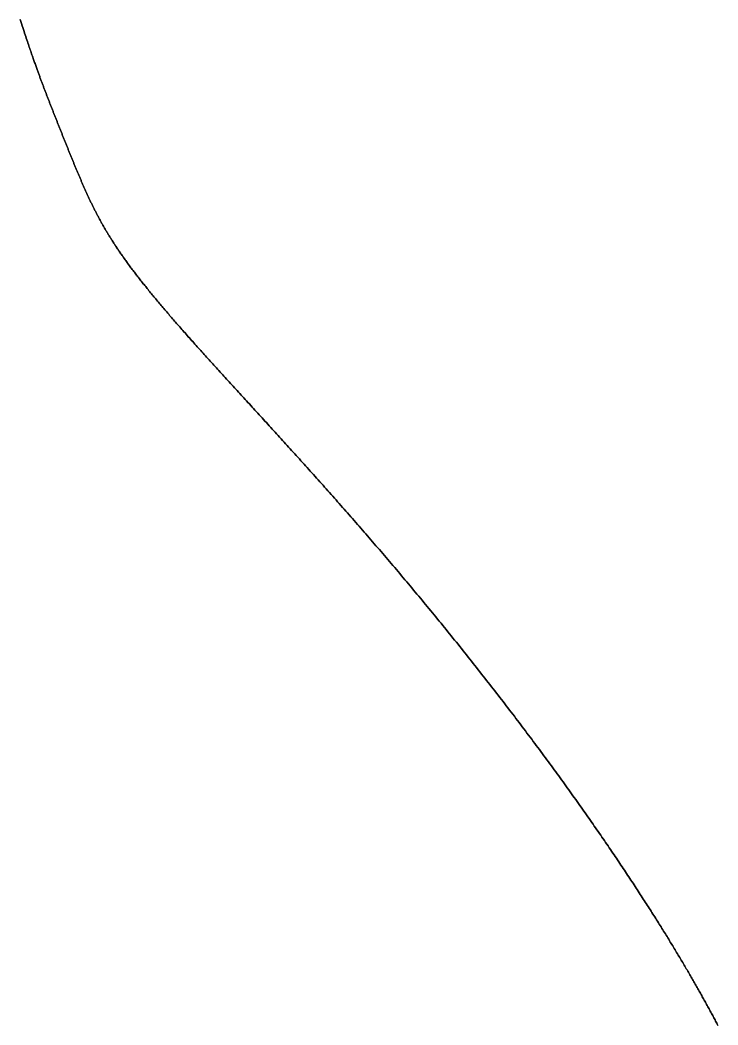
# Model space of a CAD drawing. Header units: inches. Extents: x 130170 to 284068, y 377793 to 804530.
# Drawn here: x 259819.6 to 259856.2, y 743034.4 to 743087 of the extents above; entities that cross this region are included whole.
import ezdxf

# ---------------------------------------------------------------- set-up
doc = ezdxf.new("R2010")
doc.units = ezdxf.units.IN
doc.header["$MEASUREMENT"] = 0
doc.layers.add('muni_il', color=7, linetype='Continuous')

msp = doc.modelspace()

# ---------------------------------------------------------------- linework, layer by layer
at = {"layer": 'muni_il'}
for points in [[(259856.151, 743034.38), (259856.12, 743034.438), (259856.09, 743034.495), (259856.06, 743034.552), (259856.029, 743034.609), (259855.999, 743034.667), (259855.968, 743034.724), (259855.937, 743034.781), (259855.906, 743034.839), (259855.876, 743034.896), (259855.845, 743034.954), (259855.814, 743035.011), (259855.782, 743035.069), (259855.751, 743035.126), (259855.72, 743035.184), (259855.688, 743035.242), (259855.657, 743035.3), (259855.625, 743035.357), (259855.593, 743035.415), (259855.561, 743035.474), (259855.529, 743035.532), (259855.497, 743035.59), (259855.465, 743035.648), (259855.432, 743035.707), (259855.4, 743035.765), (259855.367, 743035.824), (259855.334, 743035.883), (259855.301, 743035.942), (259855.268, 743036.001), (259855.235, 743036.06), (259855.201, 743036.12), (259855.168, 743036.179), (259855.134, 743036.239), (259855.1, 743036.299), (259855.066, 743036.359), (259855.032, 743036.419), (259854.997, 743036.48), (259854.963, 743036.54), (259854.928, 743036.601), (259854.893, 743036.662), (259854.858, 743036.723), (259854.823, 743036.785), (259854.787, 743036.846), (259854.751, 743036.908), (259854.715, 743036.97), (259854.679, 743037.032), (259854.643, 743037.095), (259854.606, 743037.158), (259854.57, 743037.221), (259854.533, 743037.284), (259854.495, 743037.347), (259854.458, 743037.411), (259854.42, 743037.475), (259854.383, 743037.539), (259854.344, 743037.604), (259854.306, 743037.668), (259854.268, 743037.733), (259854.229, 743037.799), (259854.19, 743037.864), (259854.15, 743037.93), (259854.111, 743037.996), (259854.071, 743038.063), (259854.031, 743038.129), (259853.991, 743038.196), (259853.95, 743038.264), (259853.909, 743038.331), (259853.868, 743038.399), (259853.827, 743038.467), (259853.785, 743038.536), (259853.743, 743038.605), (259853.701, 743038.674), (259853.659, 743038.744), (259853.616, 743038.813), (259853.573, 743038.884), (259853.53, 743038.954), (259853.486, 743039.025), (259853.442, 743039.096), (259853.398, 743039.168), (259853.354, 743039.239), (259853.309, 743039.312), (259853.264, 743039.384), (259853.218, 743039.457), (259853.173, 743039.531), (259853.127, 743039.604), (259853.081, 743039.678), (259853.034, 743039.752), (259852.987, 743039.827), (259852.94, 743039.902), (259852.892, 743039.978), (259852.844, 743040.053), (259852.796, 743040.13), (259852.748, 743040.206), (259852.699, 743040.283), (259852.65, 743040.36), (259852.6, 743040.438), (259852.55, 743040.516), (259852.5, 743040.595), (259852.45, 743040.673), (259852.399, 743040.752), (259852.348, 743040.832), (259852.296, 743040.912), (259852.244, 743040.992), (259852.192, 743041.073), (259852.14, 743041.154), (259852.087, 743041.236), (259852.033, 743041.318), (259851.98, 743041.4), (259851.926, 743041.483), (259851.872, 743041.566), (259851.817, 743041.649), (259851.762, 743041.733), (259851.707, 743041.817), (259851.651, 743041.902), (259851.595, 743041.987), (259851.539, 743042.072), (259851.482, 743042.158), (259851.425, 743042.244), (259851.367, 743042.33), (259851.31, 743042.417), (259851.252, 743042.505), (259851.193, 743042.592), (259851.134, 743042.681), (259851.075, 743042.769), (259851.015, 743042.858), (259850.955, 743042.947), (259850.895, 743043.037), (259850.834, 743043.127), (259850.773, 743043.217), (259850.712, 743043.308), (259850.65, 743043.399), (259850.588, 743043.49), (259850.526, 743043.582), (259850.463, 743043.675), (259850.399, 743043.767), (259850.336, 743043.86), (259850.272, 743043.953), (259850.208, 743044.047), (259850.143, 743044.141), (259850.078, 743044.236), (259850.013, 743044.331), (259849.947, 743044.426), (259849.881, 743044.521), (259849.814, 743044.617), (259849.748, 743044.713), (259849.681, 743044.81), (259849.613, 743044.907), (259849.545, 743045.004), (259849.477, 743045.102), (259849.409, 743045.2), (259849.34, 743045.298), (259849.27, 743045.396), (259849.201, 743045.495), (259849.131, 743045.594), (259849.061, 743045.694), (259848.99, 743045.794), (259848.919, 743045.894), (259848.848, 743045.995), (259848.776, 743046.095), (259848.704, 743046.196), (259848.632, 743046.298), (259848.559, 743046.399), (259848.486, 743046.501), (259848.413, 743046.604), (259848.34, 743046.706), (259848.266, 743046.809), (259848.191, 743046.912), (259848.117, 743047.015), (259848.042, 743047.119), (259847.967, 743047.223), (259847.891, 743047.327), (259847.815, 743047.432), (259847.739, 743047.536), (259847.663, 743047.641), (259847.586, 743047.747), (259847.509, 743047.852), (259847.432, 743047.958), (259847.354, 743048.063), (259847.276, 743048.17), (259847.198, 743048.276), (259847.12, 743048.382), (259847.041, 743048.489), (259846.962, 743048.596), (259846.882, 743048.703), (259846.803, 743048.811), (259846.723, 743048.918), (259846.643, 743049.026), (259846.562, 743049.134), (259846.482, 743049.242), (259846.401, 743049.35), (259846.32, 743049.458), (259846.238, 743049.567), (259846.156, 743049.676), (259846.074, 743049.785), (259845.992, 743049.894), (259845.91, 743050.003), (259845.827, 743050.112), (259845.744, 743050.222), (259845.661, 743050.331), (259845.578, 743050.441), (259845.494, 743050.551), (259845.41, 743050.661), (259845.326, 743050.771), (259845.242, 743050.881), (259845.158, 743050.991), (259845.073, 743051.102), (259844.988, 743051.212), (259844.903, 743051.322), (259844.818, 743051.433), (259844.732, 743051.544), (259844.647, 743051.654), (259844.561, 743051.765), (259844.475, 743051.876), (259844.389, 743051.987), (259844.303, 743052.098), (259844.216, 743052.209), (259844.129, 743052.319), (259844.043, 743052.431), (259843.956, 743052.542), (259843.869, 743052.653), (259843.781, 743052.764), (259843.694, 743052.875), (259843.606, 743052.986), (259843.519, 743053.097), (259843.431, 743053.208), (259843.343, 743053.319), (259843.255, 743053.43), (259843.167, 743053.541), (259843.079, 743053.652), (259842.99, 743053.763), (259842.902, 743053.874), (259842.813, 743053.985), (259842.724, 743054.095), (259842.635, 743054.206), (259842.547, 743054.317), (259842.458, 743054.427), (259842.368, 743054.538), (259842.279, 743054.648), (259842.19, 743054.759), (259842.101, 743054.869), (259842.012, 743054.979), (259841.922, 743055.09), (259841.833, 743055.2), (259841.743, 743055.31), (259841.654, 743055.419), (259841.564, 743055.529), (259841.474, 743055.639), (259841.384, 743055.748), (259841.295, 743055.858), (259841.205, 743055.967), (259841.115, 743056.076), (259841.025, 743056.185), (259840.936, 743056.294), (259840.846, 743056.403), (259840.756, 743056.511), (259840.666, 743056.62), (259840.576, 743056.728), (259840.486, 743056.836), (259840.396, 743056.944), (259840.306, 743057.052), (259840.217, 743057.159), (259840.127, 743057.267), (259840.037, 743057.374), (259839.947, 743057.481), (259839.857, 743057.588), (259839.768, 743057.695), (259839.678, 743057.801), (259839.588, 743057.907), (259839.499, 743058.014), (259839.409, 743058.119), (259839.32, 743058.225), (259839.23, 743058.331), (259839.141, 743058.436), (259839.051, 743058.541), (259838.962, 743058.646), (259838.873, 743058.75), (259838.784, 743058.855), (259838.695, 743058.959), (259838.605, 743059.063), (259838.517, 743059.167), (259838.428, 743059.27), (259838.339, 743059.374), (259838.25, 743059.477), (259838.162, 743059.579), (259838.073, 743059.682), (259837.985, 743059.784), (259837.897, 743059.886), (259837.809, 743059.988), (259837.72, 743060.09), (259837.633, 743060.191), (259837.545, 743060.292), (259837.457, 743060.393), (259837.369, 743060.493), (259837.282, 743060.594), (259837.195, 743060.694), (259837.107, 743060.793), (259837.02, 743060.893), (259836.933, 743060.992), (259836.847, 743061.091), (259836.76, 743061.189), (259836.673, 743061.288), (259836.587, 743061.386), (259836.501, 743061.484), (259836.415, 743061.581), (259836.329, 743061.678), (259836.243, 743061.775), (259836.158, 743061.872), (259836.072, 743061.969), (259835.987, 743062.065), (259835.902, 743062.16), (259835.817, 743062.256), (259835.732, 743062.351), (259835.647, 743062.446), (259835.563, 743062.541), (259835.479, 743062.635), (259835.395, 743062.729), (259835.311, 743062.823), (259835.227, 743062.917), (259835.144, 743063.01), (259835.061, 743063.103), (259834.978, 743063.195), (259834.895, 743063.288), (259834.812, 743063.38), (259834.729, 743063.471), (259834.647, 743063.563), (259834.565, 743063.654), (259834.483, 743063.745), (259834.402, 743063.835), (259834.32, 743063.925), (259834.239, 743064.015), (259834.158, 743064.105), (259834.077, 743064.194), (259833.997, 743064.283), (259833.916, 743064.372), (259833.836, 743064.46), (259833.756, 743064.548), (259833.677, 743064.636), (259833.597, 743064.723), (259833.518, 743064.811), (259833.439, 743064.897), (259833.361, 743064.984), (259833.282, 743065.07), (259833.204, 743065.156), (259833.126, 743065.242), (259833.048, 743065.327), (259832.971, 743065.412), (259832.893, 743065.497), (259832.816, 743065.581), (259832.74, 743065.665), (259832.663, 743065.749), (259832.587, 743065.832), (259832.511, 743065.916), (259832.435, 743065.999), (259832.36, 743066.081), (259832.285, 743066.163), (259832.21, 743066.245), (259832.135, 743066.327), (259832.061, 743066.408), (259831.986, 743066.489), (259831.913, 743066.57), (259831.839, 743066.65), (259831.766, 743066.73), (259831.693, 743066.81), (259831.62, 743066.89), (259831.547, 743066.969), (259831.475, 743067.048), (259831.403, 743067.126), (259831.332, 743067.205), (259831.26, 743067.283), (259831.189, 743067.36), (259831.118, 743067.438), (259831.048, 743067.515), (259830.978, 743067.591), (259830.908, 743067.668), (259830.838, 743067.744), (259830.769, 743067.82), (259830.7, 743067.895), (259830.631, 743067.97), (259830.563, 743068.045), (259830.495, 743068.12), (259830.427, 743068.194), (259830.36, 743068.268), (259830.292, 743068.342), (259830.225, 743068.415), (259830.159, 743068.488), (259830.093, 743068.561), (259830.027, 743068.634), (259829.961, 743068.706), (259829.896, 743068.777), (259829.831, 743068.849), (259829.766, 743068.92), (259829.701, 743068.991), (259829.637, 743069.062), (259829.574, 743069.132), (259829.51, 743069.202), (259829.447, 743069.272), (259829.384, 743069.342), (259829.322, 743069.411), (259829.26, 743069.48), (259829.198, 743069.548), (259829.136, 743069.616), (259829.075, 743069.684), (259829.014, 743069.752), (259828.954, 743069.819), (259828.894, 743069.886), (259828.834, 743069.953), (259828.774, 743070.02), (259828.715, 743070.086), (259828.656, 743070.152), (259828.598, 743070.217), (259828.54, 743070.283), (259828.482, 743070.348), (259828.424, 743070.412), (259828.367, 743070.477), (259828.31, 743070.541), (259828.254, 743070.605), (259828.198, 743070.668), (259828.142, 743070.732), (259828.086, 743070.795), (259828.031, 743070.857), (259827.977, 743070.92), (259827.922, 743070.982), (259827.868, 743071.043), (259827.814, 743071.105), (259827.761, 743071.166), (259827.708, 743071.227), (259827.655, 743071.288), (259827.603, 743071.348), (259827.551, 743071.408), (259827.499, 743071.468), (259827.448, 743071.527), (259827.397, 743071.587), (259827.346, 743071.645), (259827.296, 743071.704), (259827.246, 743071.762), (259827.196, 743071.821), (259827.147, 743071.878), (259827.098, 743071.936), (259827.05, 743071.993), (259827.002, 743072.05), (259826.954, 743072.107), (259826.906, 743072.163), (259826.859, 743072.219), (259826.812, 743072.275), (259826.766, 743072.331), (259826.72, 743072.386), (259826.674, 743072.441), (259826.628, 743072.496), (259826.583, 743072.55), (259826.539, 743072.605), (259826.494, 743072.659), (259826.45, 743072.712), (259826.406, 743072.766), (259826.363, 743072.819), (259826.32, 743072.872), (259826.277, 743072.925), (259826.235, 743072.977), (259826.193, 743073.029), (259826.151, 743073.081), (259826.11, 743073.133), (259826.069, 743073.184), (259826.028, 743073.235), (259825.988, 743073.286), (259825.948, 743073.337), (259825.908, 743073.387), (259825.869, 743073.438), (259825.83, 743073.488), (259825.791, 743073.537), (259825.753, 743073.587), (259825.715, 743073.636), (259825.677, 743073.685), (259825.64, 743073.734), (259825.603, 743073.782), (259825.566, 743073.83), (259825.53, 743073.878), (259825.494, 743073.926), (259825.458, 743073.974), (259825.422, 743074.021), (259825.387, 743074.068), (259825.353, 743074.115), (259825.318, 743074.162), (259825.284, 743074.209), (259825.25, 743074.255), (259825.216, 743074.301), (259825.183, 743074.347), (259825.15, 743074.393), (259825.117, 743074.438), (259825.085, 743074.483), (259825.053, 743074.529), (259825.021, 743074.573), (259824.989, 743074.618), (259824.958, 743074.663), (259824.927, 743074.707), (259824.896, 743074.751), (259824.866, 743074.795), (259824.836, 743074.839), (259824.806, 743074.883), (259824.776, 743074.926), (259824.747, 743074.969), (259824.718, 743075.012), (259824.689, 743075.055), (259824.66, 743075.098), (259824.632, 743075.141), (259824.604, 743075.183), (259824.576, 743075.226), (259824.549, 743075.268), (259824.521, 743075.31), (259824.494, 743075.352), (259824.467, 743075.393), (259824.441, 743075.435), (259824.415, 743075.476), (259824.388, 743075.517), (259824.363, 743075.559), (259824.337, 743075.6), (259824.311, 743075.641), (259824.286, 743075.681), (259824.261, 743075.722), (259824.236, 743075.762), (259824.212, 743075.803), (259824.188, 743075.843), (259824.163, 743075.884), (259824.14, 743075.924), (259824.116, 743075.964), (259824.092, 743076.003), (259824.069, 743076.043), (259824.046, 743076.083), (259824.023, 743076.123), (259824, 743076.162), (259823.977, 743076.202), (259823.955, 743076.241), (259823.933, 743076.28), (259823.911, 743076.319), (259823.889, 743076.359), (259823.867, 743076.398), (259823.845, 743076.437), (259823.824, 743076.476), (259823.803, 743076.514), (259823.781, 743076.553), (259823.76, 743076.592), (259823.74, 743076.631), (259823.719, 743076.669), (259823.698, 743076.708), (259823.678, 743076.747), (259823.658, 743076.785), (259823.638, 743076.824), (259823.618, 743076.862), (259823.598, 743076.9), (259823.578, 743076.939), (259823.558, 743076.977), (259823.539, 743077.015), (259823.519, 743077.054), (259823.5, 743077.092), (259823.481, 743077.13), (259823.462, 743077.168), (259823.443, 743077.207), (259823.424, 743077.245), (259823.405, 743077.283), (259823.387, 743077.321), (259823.368, 743077.36), (259823.349, 743077.398), (259823.331, 743077.436), (259823.313, 743077.474), (259823.295, 743077.512), (259823.276, 743077.551), (259823.258, 743077.589), (259823.24, 743077.627), (259823.222, 743077.665), (259823.204, 743077.704), (259823.187, 743077.742), (259823.169, 743077.78), (259823.151, 743077.819), (259823.134, 743077.857), (259823.116, 743077.895), (259823.098, 743077.934), (259823.081, 743077.972), (259823.064, 743078.011), (259823.046, 743078.049), (259823.029, 743078.088), (259823.012, 743078.126), (259822.995, 743078.165), (259822.977, 743078.203), (259822.96, 743078.242), (259822.943, 743078.281), (259822.926, 743078.319), (259822.909, 743078.358), (259822.892, 743078.397), (259822.875, 743078.436), (259822.858, 743078.475), (259822.841, 743078.514), (259822.824, 743078.553), (259822.808, 743078.592), (259822.791, 743078.631), (259822.774, 743078.67), (259822.757, 743078.709), (259822.74, 743078.749), (259822.724, 743078.788), (259822.707, 743078.827), (259822.69, 743078.866), (259822.673, 743078.906), (259822.657, 743078.945), (259822.64, 743078.985), (259822.623, 743079.025), (259822.607, 743079.064), (259822.59, 743079.104), (259822.574, 743079.144), (259822.557, 743079.184), (259822.54, 743079.223), (259822.524, 743079.263), (259822.507, 743079.303), (259822.491, 743079.343), (259822.474, 743079.383), (259822.457, 743079.423), (259822.441, 743079.464), (259822.424, 743079.504), (259822.408, 743079.544), (259822.391, 743079.584), (259822.375, 743079.625), (259822.358, 743079.665), (259822.342, 743079.705), (259822.325, 743079.746), (259822.308, 743079.786), (259822.292, 743079.827), (259822.275, 743079.867), (259822.259, 743079.908), (259822.242, 743079.949), (259822.226, 743079.989), (259822.209, 743080.03), (259822.193, 743080.071), (259822.176, 743080.112), (259822.16, 743080.153), (259822.143, 743080.194), (259822.127, 743080.234), (259822.11, 743080.275), (259822.094, 743080.316), (259822.077, 743080.357), (259822.06, 743080.398), (259822.044, 743080.439), (259822.027, 743080.481), (259822.011, 743080.522), (259821.994, 743080.563), (259821.978, 743080.604), (259821.961, 743080.645), (259821.945, 743080.686), (259821.928, 743080.727), (259821.912, 743080.769), (259821.896, 743080.81), (259821.879, 743080.851), (259821.862, 743080.892), (259821.846, 743080.933), (259821.83, 743080.975), (259821.813, 743081.016), (259821.797, 743081.057), (259821.78, 743081.098), (259821.764, 743081.139), (259821.748, 743081.181), (259821.731, 743081.222), (259821.715, 743081.263), (259821.698, 743081.304), (259821.682, 743081.345), (259821.666, 743081.387), (259821.649, 743081.428), (259821.633, 743081.469), (259821.617, 743081.51), (259821.6, 743081.551), (259821.584, 743081.592), (259821.568, 743081.634), (259821.552, 743081.675), (259821.535, 743081.716), (259821.519, 743081.757), (259821.503, 743081.798), (259821.487, 743081.839), (259821.471, 743081.88), (259821.455, 743081.921), (259821.438, 743081.962), (259821.422, 743082.002), (259821.406, 743082.043), (259821.39, 743082.084), (259821.374, 743082.125), (259821.358, 743082.166), (259821.342, 743082.206), (259821.326, 743082.247), (259821.31, 743082.288), (259821.294, 743082.329), (259821.278, 743082.369), (259821.262, 743082.41), (259821.246, 743082.451), (259821.231, 743082.491), (259821.215, 743082.532), (259821.199, 743082.572), (259821.183, 743082.613), (259821.167, 743082.653), (259821.151, 743082.694), (259821.136, 743082.734), (259821.12, 743082.775), (259821.104, 743082.815), (259821.088, 743082.856), (259821.073, 743082.896), (259821.057, 743082.937), (259821.041, 743082.977), (259821.026, 743083.018), (259821.01, 743083.059), (259820.994, 743083.099), (259820.979, 743083.14), (259820.963, 743083.181), (259820.947, 743083.221), (259820.932, 743083.262), (259820.916, 743083.303), (259820.9, 743083.344), (259820.885, 743083.385), (259820.869, 743083.426), (259820.853, 743083.468), (259820.837, 743083.509), (259820.822, 743083.551), (259820.806, 743083.592), (259820.79, 743083.634), (259820.774, 743083.676), (259820.758, 743083.719), (259820.742, 743083.761), (259820.726, 743083.804), (259820.71, 743083.847), (259820.694, 743083.89), (259820.678, 743083.934), (259820.661, 743083.978), (259820.645, 743084.022), (259820.628, 743084.067), (259820.612, 743084.112), (259820.595, 743084.157), (259820.578, 743084.203), (259820.561, 743084.25), (259820.544, 743084.296), (259820.527, 743084.344), (259820.509, 743084.392), (259820.491, 743084.441), (259820.474, 743084.49), (259820.456, 743084.541), (259820.437, 743084.592), (259820.419, 743084.643), (259820.4, 743084.696), (259820.381, 743084.749), (259820.362, 743084.804), (259820.342, 743084.859), (259820.322, 743084.916), (259820.302, 743084.973), (259820.281, 743085.032), (259820.261, 743085.092), (259820.239, 743085.154), (259820.217, 743085.217), (259820.195, 743085.281), (259820.173, 743085.347), (259820.149, 743085.414), (259820.126, 743085.483), (259820.102, 743085.554), (259820.077, 743085.627), (259820.052, 743085.702), (259820.026, 743085.779), (259819.999, 743085.858), (259819.972, 743085.939), (259819.944, 743086.022), (259819.915, 743086.108), (259819.886, 743086.197), (259819.855, 743086.288), (259819.824, 743086.382), (259819.792, 743086.479), (259819.76, 743086.579), (259819.726, 743086.682), (259819.691, 743086.788), (259819.655, 743086.898), (259819.618, 743087.012)], [(259819.618, 743087.012), (259819.655, 743086.898), (259819.691, 743086.788), (259819.726, 743086.682), (259819.76, 743086.579), (259819.792, 743086.479), (259819.824, 743086.382), (259819.855, 743086.288), (259819.886, 743086.197), (259819.915, 743086.108), (259819.944, 743086.022), (259819.972, 743085.939), (259819.999, 743085.858), (259820.026, 743085.779), (259820.052, 743085.702), (259820.077, 743085.627), (259820.102, 743085.554), (259820.126, 743085.483), (259820.149, 743085.414), (259820.173, 743085.347), (259820.195, 743085.281), (259820.217, 743085.217), (259820.239, 743085.154), (259820.261, 743085.092), (259820.281, 743085.032), (259820.302, 743084.973), (259820.322, 743084.916), (259820.342, 743084.859), (259820.362, 743084.804), (259820.381, 743084.749), (259820.4, 743084.696), (259820.419, 743084.643), (259820.437, 743084.592), (259820.456, 743084.541), (259820.474, 743084.49), (259820.491, 743084.441), (259820.509, 743084.392), (259820.527, 743084.344), (259820.544, 743084.296), (259820.561, 743084.25), (259820.578, 743084.203), (259820.595, 743084.157), (259820.612, 743084.112), (259820.628, 743084.067), (259820.645, 743084.022), (259820.661, 743083.978), (259820.678, 743083.934), (259820.694, 743083.89), (259820.71, 743083.847), (259820.726, 743083.804), (259820.742, 743083.761), (259820.758, 743083.719), (259820.774, 743083.676), (259820.79, 743083.634), (259820.806, 743083.592), (259820.822, 743083.551), (259820.837, 743083.509), (259820.853, 743083.468), (259820.869, 743083.426), (259820.885, 743083.385), (259820.9, 743083.344), (259820.916, 743083.303), (259820.932, 743083.262), (259820.947, 743083.221), (259820.963, 743083.181), (259820.979, 743083.14), (259820.994, 743083.099), (259821.01, 743083.059), (259821.026, 743083.018), (259821.041, 743082.977), (259821.057, 743082.937), (259821.073, 743082.896), (259821.088, 743082.856), (259821.104, 743082.815), (259821.12, 743082.775), (259821.136, 743082.734), (259821.151, 743082.694), (259821.167, 743082.653), (259821.183, 743082.613), (259821.199, 743082.572), (259821.215, 743082.532), (259821.231, 743082.491), (259821.246, 743082.451), (259821.262, 743082.41), (259821.278, 743082.369), (259821.294, 743082.329), (259821.31, 743082.288), (259821.326, 743082.247), (259821.342, 743082.206), (259821.358, 743082.166), (259821.374, 743082.125), (259821.39, 743082.084), (259821.406, 743082.043), (259821.422, 743082.002), (259821.438, 743081.962), (259821.455, 743081.921), (259821.471, 743081.88), (259821.487, 743081.839), (259821.503, 743081.798), (259821.519, 743081.757), (259821.535, 743081.716), (259821.552, 743081.675), (259821.568, 743081.634), (259821.584, 743081.592), (259821.6, 743081.551), (259821.617, 743081.51), (259821.633, 743081.469), (259821.649, 743081.428), (259821.666, 743081.387), (259821.682, 743081.345), (259821.698, 743081.304), (259821.715, 743081.263), (259821.731, 743081.222), (259821.748, 743081.181), (259821.764, 743081.139), (259821.78, 743081.098), (259821.797, 743081.057), (259821.813, 743081.016), (259821.83, 743080.975), (259821.846, 743080.933), (259821.862, 743080.892), (259821.879, 743080.851), (259821.896, 743080.81), (259821.912, 743080.769), (259821.928, 743080.727), (259821.945, 743080.686), (259821.961, 743080.645), (259821.978, 743080.604), (259821.994, 743080.563), (259822.011, 743080.522), (259822.027, 743080.481), (259822.044, 743080.439), (259822.06, 743080.398), (259822.077, 743080.357), (259822.094, 743080.316), (259822.11, 743080.275), (259822.127, 743080.234), (259822.143, 743080.194), (259822.16, 743080.153), (259822.176, 743080.112), (259822.193, 743080.071), (259822.209, 743080.03), (259822.226, 743079.989), (259822.242, 743079.949), (259822.259, 743079.908), (259822.275, 743079.867), (259822.292, 743079.827), (259822.308, 743079.786), (259822.325, 743079.746), (259822.342, 743079.705), (259822.358, 743079.665), (259822.375, 743079.625), (259822.391, 743079.584), (259822.408, 743079.544), (259822.424, 743079.504), (259822.441, 743079.464), (259822.457, 743079.423), (259822.474, 743079.383), (259822.491, 743079.343), (259822.507, 743079.303), (259822.524, 743079.263), (259822.54, 743079.223), (259822.557, 743079.184), (259822.574, 743079.144), (259822.59, 743079.104), (259822.607, 743079.064), (259822.623, 743079.025), (259822.64, 743078.985), (259822.657, 743078.945), (259822.673, 743078.906), (259822.69, 743078.866), (259822.707, 743078.827), (259822.724, 743078.788), (259822.74, 743078.749), (259822.757, 743078.709), (259822.774, 743078.67), (259822.791, 743078.631), (259822.808, 743078.592), (259822.824, 743078.553), (259822.841, 743078.514), (259822.858, 743078.475), (259822.875, 743078.436), (259822.892, 743078.397), (259822.909, 743078.358), (259822.926, 743078.319), (259822.943, 743078.281), (259822.96, 743078.242), (259822.977, 743078.203), (259822.995, 743078.165), (259823.012, 743078.126), (259823.029, 743078.088), (259823.046, 743078.049), (259823.064, 743078.011), (259823.081, 743077.972), (259823.098, 743077.934), (259823.116, 743077.895), (259823.134, 743077.857), (259823.151, 743077.819), (259823.169, 743077.78), (259823.187, 743077.742), (259823.204, 743077.704), (259823.222, 743077.665), (259823.24, 743077.627), (259823.258, 743077.589), (259823.276, 743077.551), (259823.295, 743077.512), (259823.313, 743077.474), (259823.331, 743077.436), (259823.349, 743077.398), (259823.368, 743077.36), (259823.387, 743077.321), (259823.405, 743077.283), (259823.424, 743077.245), (259823.443, 743077.207), (259823.462, 743077.168), (259823.481, 743077.13), (259823.5, 743077.092), (259823.519, 743077.054), (259823.539, 743077.015), (259823.558, 743076.977), (259823.578, 743076.939), (259823.598, 743076.9), (259823.618, 743076.862), (259823.638, 743076.824), (259823.658, 743076.785), (259823.678, 743076.747), (259823.698, 743076.708), (259823.719, 743076.669), (259823.74, 743076.631), (259823.76, 743076.592), (259823.781, 743076.553), (259823.803, 743076.514), (259823.824, 743076.476), (259823.845, 743076.437), (259823.867, 743076.398), (259823.889, 743076.359), (259823.911, 743076.319), (259823.933, 743076.28), (259823.955, 743076.241), (259823.977, 743076.202), (259824, 743076.162), (259824.023, 743076.123), (259824.046, 743076.083), (259824.069, 743076.043), (259824.092, 743076.003), (259824.116, 743075.964), (259824.14, 743075.924), (259824.163, 743075.884), (259824.188, 743075.843), (259824.212, 743075.803), (259824.236, 743075.762), (259824.261, 743075.722), (259824.286, 743075.681), (259824.311, 743075.641), (259824.337, 743075.6), (259824.363, 743075.559), (259824.388, 743075.517), (259824.415, 743075.476), (259824.441, 743075.435), (259824.467, 743075.393), (259824.494, 743075.352), (259824.521, 743075.31), (259824.549, 743075.268), (259824.576, 743075.226), (259824.604, 743075.183), (259824.632, 743075.141), (259824.66, 743075.098), (259824.689, 743075.055), (259824.718, 743075.012), (259824.747, 743074.969), (259824.776, 743074.926), (259824.806, 743074.883), (259824.836, 743074.839), (259824.866, 743074.795), (259824.896, 743074.751), (259824.927, 743074.707), (259824.958, 743074.663), (259824.989, 743074.618), (259825.021, 743074.573), (259825.053, 743074.529), (259825.085, 743074.483), (259825.117, 743074.438), (259825.15, 743074.393), (259825.183, 743074.347), (259825.216, 743074.301), (259825.25, 743074.255), (259825.284, 743074.209), (259825.318, 743074.162), (259825.353, 743074.115), (259825.387, 743074.068), (259825.422, 743074.021), (259825.458, 743073.974), (259825.494, 743073.926), (259825.53, 743073.878), (259825.566, 743073.83), (259825.603, 743073.782), (259825.64, 743073.734), (259825.677, 743073.685), (259825.715, 743073.636), (259825.753, 743073.587), (259825.791, 743073.537), (259825.83, 743073.488), (259825.869, 743073.438), (259825.908, 743073.387), (259825.948, 743073.337), (259825.988, 743073.286), (259826.028, 743073.235), (259826.069, 743073.184), (259826.11, 743073.133), (259826.151, 743073.081), (259826.193, 743073.029), (259826.235, 743072.977), (259826.277, 743072.925), (259826.32, 743072.872), (259826.363, 743072.819), (259826.406, 743072.766), (259826.45, 743072.712), (259826.494, 743072.659), (259826.539, 743072.605), (259826.583, 743072.55), (259826.628, 743072.496), (259826.674, 743072.441), (259826.72, 743072.386), (259826.766, 743072.331), (259826.812, 743072.275), (259826.859, 743072.219), (259826.906, 743072.163), (259826.954, 743072.107), (259827.002, 743072.05), (259827.05, 743071.993), (259827.098, 743071.936), (259827.147, 743071.878), (259827.196, 743071.821), (259827.246, 743071.762), (259827.296, 743071.704), (259827.346, 743071.645), (259827.397, 743071.587), (259827.448, 743071.527), (259827.499, 743071.468), (259827.551, 743071.408), (259827.603, 743071.348), (259827.655, 743071.288), (259827.708, 743071.227), (259827.761, 743071.166), (259827.814, 743071.105), (259827.868, 743071.043), (259827.922, 743070.982), (259827.977, 743070.92), (259828.031, 743070.857), (259828.086, 743070.795), (259828.142, 743070.732), (259828.198, 743070.668), (259828.254, 743070.605), (259828.31, 743070.541), (259828.367, 743070.477), (259828.424, 743070.412), (259828.482, 743070.348), (259828.54, 743070.283), (259828.598, 743070.217), (259828.656, 743070.152), (259828.715, 743070.086), (259828.774, 743070.02), (259828.834, 743069.953), (259828.894, 743069.886), (259828.954, 743069.819), (259829.014, 743069.752), (259829.075, 743069.684), (259829.136, 743069.616), (259829.198, 743069.548), (259829.26, 743069.48), (259829.322, 743069.411), (259829.384, 743069.342), (259829.447, 743069.272), (259829.51, 743069.202), (259829.574, 743069.132), (259829.637, 743069.062), (259829.701, 743068.991), (259829.766, 743068.92), (259829.831, 743068.849), (259829.896, 743068.777), (259829.961, 743068.706), (259830.027, 743068.634), (259830.093, 743068.561), (259830.159, 743068.488), (259830.225, 743068.415), (259830.292, 743068.342), (259830.36, 743068.268), (259830.427, 743068.194), (259830.495, 743068.12), (259830.563, 743068.045), (259830.631, 743067.97), (259830.7, 743067.895), (259830.769, 743067.82), (259830.838, 743067.744), (259830.908, 743067.668), (259830.978, 743067.591), (259831.048, 743067.515), (259831.118, 743067.438), (259831.189, 743067.36), (259831.26, 743067.283), (259831.332, 743067.205), (259831.403, 743067.126), (259831.475, 743067.048), (259831.547, 743066.969), (259831.62, 743066.89), (259831.693, 743066.81), (259831.766, 743066.73), (259831.839, 743066.65), (259831.913, 743066.57), (259831.986, 743066.489), (259832.061, 743066.408), (259832.135, 743066.327), (259832.21, 743066.245), (259832.285, 743066.163), (259832.36, 743066.081), (259832.435, 743065.999), (259832.511, 743065.916), (259832.587, 743065.832), (259832.663, 743065.749), (259832.74, 743065.665), (259832.816, 743065.581), (259832.893, 743065.497), (259832.971, 743065.412), (259833.048, 743065.327), (259833.126, 743065.242), (259833.204, 743065.156), (259833.282, 743065.07), (259833.361, 743064.984), (259833.439, 743064.897), (259833.518, 743064.811), (259833.597, 743064.723), (259833.677, 743064.636), (259833.756, 743064.548), (259833.836, 743064.46), (259833.916, 743064.372), (259833.997, 743064.283), (259834.077, 743064.194), (259834.158, 743064.105), (259834.239, 743064.015), (259834.32, 743063.925), (259834.402, 743063.835), (259834.483, 743063.745), (259834.565, 743063.654), (259834.647, 743063.563), (259834.729, 743063.471), (259834.812, 743063.38), (259834.895, 743063.288), (259834.978, 743063.195), (259835.061, 743063.103), (259835.144, 743063.01), (259835.227, 743062.917), (259835.311, 743062.823), (259835.395, 743062.729), (259835.479, 743062.635), (259835.563, 743062.541), (259835.647, 743062.446), (259835.732, 743062.351), (259835.817, 743062.256), (259835.902, 743062.16), (259835.987, 743062.065), (259836.072, 743061.969), (259836.158, 743061.872), (259836.243, 743061.775), (259836.329, 743061.678), (259836.415, 743061.581), (259836.501, 743061.484), (259836.587, 743061.386), (259836.673, 743061.288), (259836.76, 743061.189), (259836.847, 743061.091), (259836.933, 743060.992), (259837.02, 743060.893), (259837.107, 743060.793), (259837.195, 743060.694), (259837.282, 743060.594), (259837.369, 743060.493), (259837.457, 743060.393), (259837.545, 743060.292), (259837.633, 743060.191), (259837.72, 743060.09), (259837.809, 743059.988), (259837.897, 743059.886), (259837.985, 743059.784), (259838.073, 743059.682), (259838.162, 743059.579), (259838.25, 743059.477), (259838.339, 743059.374), (259838.428, 743059.27), (259838.517, 743059.167), (259838.605, 743059.063), (259838.695, 743058.959), (259838.784, 743058.855), (259838.873, 743058.75), (259838.962, 743058.646), (259839.051, 743058.541), (259839.141, 743058.436), (259839.23, 743058.331), (259839.32, 743058.225), (259839.409, 743058.119), (259839.499, 743058.014), (259839.588, 743057.907), (259839.678, 743057.801), (259839.768, 743057.695), (259839.857, 743057.588), (259839.947, 743057.481), (259840.037, 743057.374), (259840.127, 743057.267), (259840.217, 743057.159), (259840.306, 743057.052), (259840.396, 743056.944), (259840.486, 743056.836), (259840.576, 743056.728), (259840.666, 743056.62), (259840.756, 743056.511), (259840.846, 743056.403), (259840.936, 743056.294), (259841.025, 743056.185), (259841.115, 743056.076), (259841.205, 743055.967), (259841.295, 743055.858), (259841.384, 743055.748), (259841.474, 743055.639), (259841.564, 743055.529), (259841.654, 743055.419), (259841.743, 743055.31), (259841.833, 743055.2), (259841.922, 743055.09), (259842.012, 743054.979), (259842.101, 743054.869), (259842.19, 743054.759), (259842.279, 743054.648), (259842.368, 743054.538), (259842.458, 743054.427), (259842.547, 743054.317), (259842.635, 743054.206), (259842.724, 743054.095), (259842.813, 743053.985), (259842.902, 743053.874), (259842.99, 743053.763), (259843.079, 743053.652), (259843.167, 743053.541), (259843.255, 743053.43), (259843.343, 743053.319), (259843.431, 743053.208), (259843.519, 743053.097), (259843.606, 743052.986), (259843.694, 743052.875), (259843.781, 743052.764), (259843.869, 743052.653), (259843.956, 743052.542), (259844.043, 743052.431), (259844.129, 743052.319), (259844.216, 743052.209), (259844.303, 743052.098), (259844.389, 743051.987), (259844.475, 743051.876), (259844.561, 743051.765), (259844.647, 743051.654), (259844.732, 743051.544), (259844.818, 743051.433), (259844.903, 743051.322), (259844.988, 743051.212), (259845.073, 743051.102), (259845.158, 743050.991), (259845.242, 743050.881), (259845.326, 743050.771), (259845.41, 743050.661), (259845.494, 743050.551), (259845.578, 743050.441), (259845.661, 743050.331), (259845.744, 743050.222), (259845.827, 743050.112), (259845.91, 743050.003), (259845.992, 743049.894), (259846.074, 743049.785), (259846.156, 743049.676), (259846.238, 743049.567), (259846.32, 743049.458), (259846.401, 743049.35), (259846.482, 743049.242), (259846.562, 743049.134), (259846.643, 743049.026), (259846.723, 743048.918), (259846.803, 743048.811), (259846.882, 743048.703), (259846.962, 743048.596), (259847.041, 743048.489), (259847.12, 743048.382), (259847.198, 743048.276), (259847.276, 743048.17), (259847.354, 743048.063), (259847.432, 743047.958), (259847.509, 743047.852), (259847.586, 743047.747), (259847.663, 743047.641), (259847.739, 743047.536), (259847.815, 743047.432), (259847.891, 743047.327), (259847.967, 743047.223), (259848.042, 743047.119), (259848.117, 743047.015), (259848.191, 743046.912), (259848.266, 743046.809), (259848.34, 743046.706), (259848.413, 743046.604), (259848.486, 743046.501), (259848.559, 743046.399), (259848.632, 743046.298), (259848.704, 743046.196), (259848.776, 743046.095), (259848.848, 743045.995), (259848.919, 743045.894), (259848.99, 743045.794), (259849.061, 743045.694), (259849.131, 743045.594), (259849.201, 743045.495), (259849.27, 743045.396), (259849.34, 743045.298), (259849.409, 743045.2), (259849.477, 743045.102), (259849.545, 743045.004), (259849.613, 743044.907), (259849.681, 743044.81), (259849.748, 743044.713), (259849.814, 743044.617), (259849.881, 743044.521), (259849.947, 743044.426), (259850.013, 743044.331), (259850.078, 743044.236), (259850.143, 743044.141), (259850.208, 743044.047), (259850.272, 743043.953), (259850.336, 743043.86), (259850.399, 743043.767), (259850.463, 743043.675), (259850.526, 743043.582), (259850.588, 743043.49), (259850.65, 743043.399), (259850.712, 743043.308), (259850.773, 743043.217), (259850.834, 743043.127), (259850.895, 743043.037), (259850.955, 743042.947), (259851.015, 743042.858), (259851.075, 743042.769), (259851.134, 743042.681), (259851.193, 743042.592), (259851.252, 743042.505), (259851.31, 743042.417), (259851.367, 743042.33), (259851.425, 743042.244), (259851.482, 743042.158), (259851.539, 743042.072), (259851.595, 743041.987), (259851.651, 743041.902), (259851.707, 743041.817), (259851.762, 743041.733), (259851.817, 743041.649), (259851.872, 743041.566), (259851.926, 743041.483), (259851.98, 743041.4), (259852.033, 743041.318), (259852.087, 743041.236), (259852.14, 743041.154), (259852.192, 743041.073), (259852.244, 743040.992), (259852.296, 743040.912), (259852.348, 743040.832), (259852.399, 743040.752), (259852.45, 743040.673), (259852.5, 743040.595), (259852.55, 743040.516), (259852.6, 743040.438), (259852.65, 743040.36), (259852.699, 743040.283), (259852.748, 743040.206), (259852.796, 743040.13), (259852.844, 743040.053), (259852.892, 743039.978), (259852.94, 743039.902), (259852.987, 743039.827), (259853.034, 743039.752), (259853.081, 743039.678), (259853.127, 743039.604), (259853.173, 743039.531), (259853.218, 743039.457), (259853.264, 743039.384), (259853.309, 743039.312), (259853.354, 743039.239), (259853.398, 743039.168), (259853.442, 743039.096), (259853.486, 743039.025), (259853.53, 743038.954), (259853.573, 743038.884), (259853.616, 743038.813), (259853.659, 743038.744), (259853.701, 743038.674), (259853.743, 743038.605), (259853.785, 743038.536), (259853.827, 743038.467), (259853.868, 743038.399), (259853.909, 743038.331), (259853.95, 743038.264), (259853.991, 743038.196), (259854.031, 743038.129), (259854.071, 743038.063), (259854.111, 743037.996), (259854.15, 743037.93), (259854.19, 743037.864), (259854.229, 743037.799), (259854.268, 743037.733), (259854.306, 743037.668), (259854.344, 743037.604), (259854.383, 743037.539), (259854.42, 743037.475), (259854.458, 743037.411), (259854.495, 743037.347), (259854.533, 743037.284), (259854.57, 743037.221), (259854.606, 743037.158), (259854.643, 743037.095), (259854.679, 743037.032), (259854.715, 743036.97), (259854.751, 743036.908), (259854.787, 743036.846), (259854.823, 743036.785), (259854.858, 743036.723), (259854.893, 743036.662), (259854.928, 743036.601), (259854.963, 743036.54), (259854.997, 743036.48), (259855.032, 743036.419), (259855.066, 743036.359), (259855.1, 743036.299), (259855.134, 743036.239), (259855.168, 743036.179), (259855.201, 743036.12), (259855.235, 743036.06), (259855.268, 743036.001), (259855.301, 743035.942), (259855.334, 743035.883), (259855.367, 743035.824), (259855.4, 743035.765), (259855.432, 743035.707), (259855.465, 743035.648), (259855.497, 743035.59), (259855.529, 743035.532), (259855.561, 743035.474), (259855.593, 743035.415), (259855.625, 743035.357), (259855.657, 743035.3), (259855.688, 743035.242), (259855.72, 743035.184), (259855.751, 743035.126), (259855.782, 743035.069), (259855.814, 743035.011), (259855.845, 743034.954), (259855.876, 743034.896), (259855.906, 743034.839), (259855.937, 743034.781), (259855.968, 743034.724), (259855.999, 743034.667), (259856.029, 743034.609), (259856.06, 743034.552), (259856.09, 743034.495), (259856.12, 743034.438), (259856.151, 743034.38)]]:
    msp.add_lwpolyline(points, dxfattribs=at)

doc.saveas('drawing.dxf')
